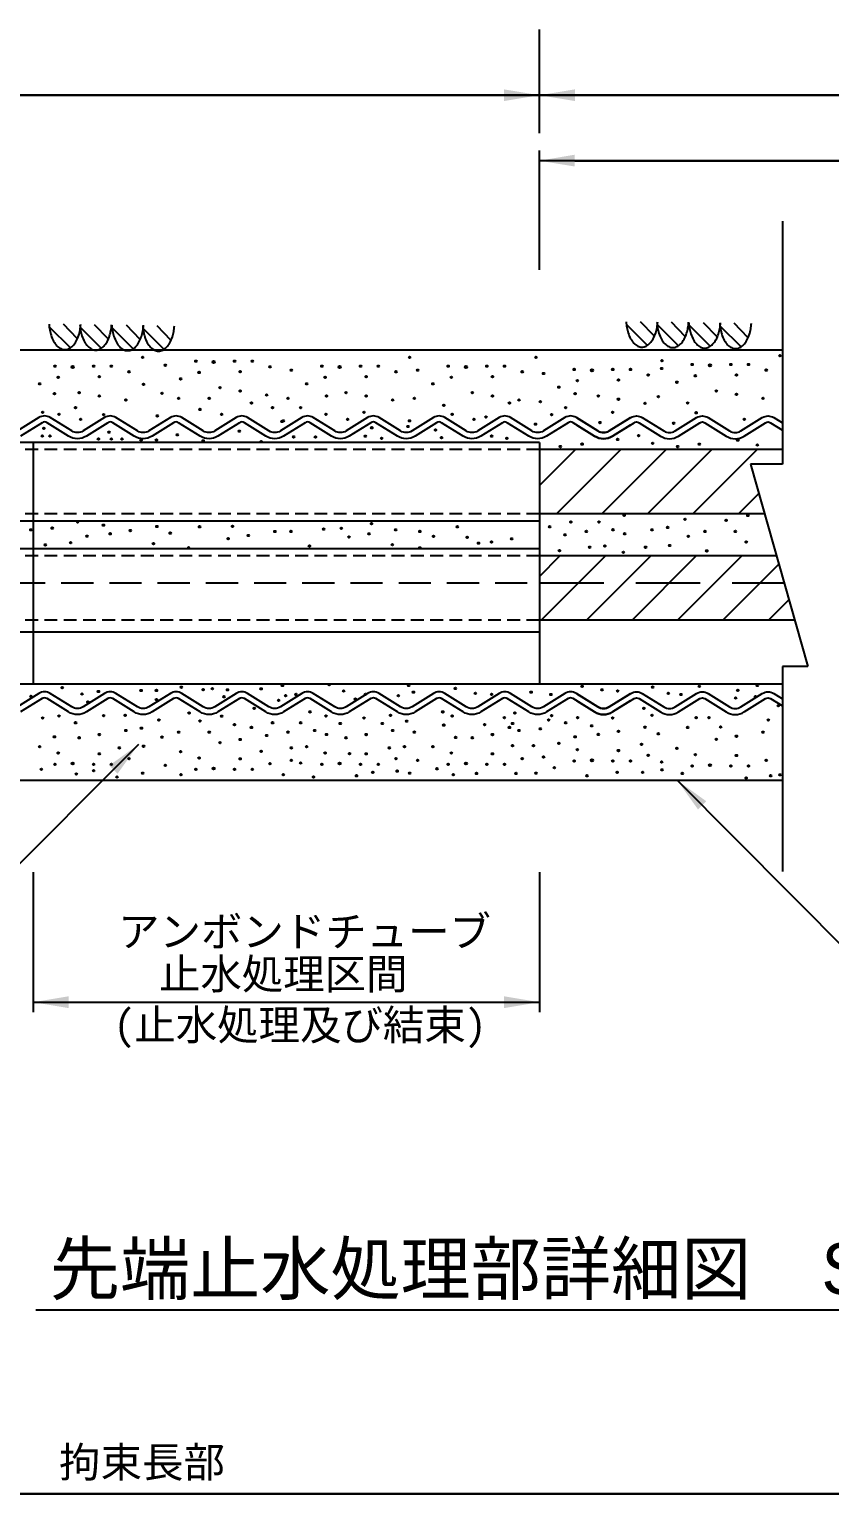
# Model space of a CAD drawing. Extents: x 510 to 34067, y -2197 to 5780.
# Drawn here: x 19541 to 20331, y 1590 to 3043 of the extents above; entities that cross this region are included whole.
import ezdxf

# ---------------------------------------------------------------- set-up
doc = ezdxf.new("R2010")
doc.units = 0
doc.linetypes.add('HIDDENX2', pattern=[19.05, 12.7, -6.35])
doc.layers.get('0').update_dxf_attribs({"linetype": 'CONTINUOUS'})
doc.layers.get('DEFPOINTS').update_dxf_attribs({"linetype": 'CONTINUOUS'})
for name, color, linetype in [('DIM', 5, 'CONTINUOUS'), ('DRAW', 7, 'CONTINUOUS'), ('TITLE', 4, 'CONTINUOUS')]:
    doc.layers.add(name, color=color, linetype=linetype)
doc.styles.add('STYLE1', font='')
doc.styles.add('STYLE2', font='MSMINCHO.TTF')
doc.styles.get('STYLE1').set_extended_font_data('MS PGothic')
doc.dimstyles.get("Standard").update_dxf_attribs({"dimscale": 0, "dimtxt": 0.0001, "dimasz": 35, "dimexe": 0, "dimexo": 0, "dimgap": 0, "dimtad": 1, "dimdec": 4, "dimdsep": 46, "dimlunit": 6, "dimtxsty": 'STYLE2', "dimcen": 0, "dimadec": 0, "dimazin": 0, "dimtfac": 1, "dimtdec": 4, "dimtofl": 0, "dimtmove": 0, "dimatfit": 2, "dimfxl": 0, "dimtolj": 1, "dimtzin": 0, "dimarcsym": 0})
doc.dimstyles.new('STANDARD$7', dxfattribs={"dimscale": 0, "dimtxt": 0.0001, "dimasz": 35, "dimexe": 0, "dimexo": 0, "dimgap": 0, "dimtad": 1, "dimdec": 4, "dimdsep": 46, "dimlunit": 6, "dimtxsty": 'STYLE1', "dimcen": 0, "dimadec": 0, "dimazin": 0, "dimtfac": 1, "dimtdec": 4, "dimtofl": 0, "dimtmove": 0, "dimatfit": 2, "dimfxl": 0, "dimtolj": 1, "dimtzin": 0, "dimarcsym": 0})

# ---------------------------------------------------------------- blocks, each defined once
blk = doc.blocks.new('*D55')
at = {"layer": 'DEFPOINTS', "color": 0, "linetype": 'Continuous', "transparency": 16777216}
for p in [(20044.5, 2913.1), (21112, 2913.1), (21112, 2913.1)]:
    blk.add_point(p, dxfattribs=at)
at = {"layer": 'DIM', "color": 0, "linetype": 'Continuous', "lineweight": -2, "transparency": 16777216}
blk.add_line((20079.5, 2913.1), (21077, 2913.1), dxfattribs=at)
at = {"layer": 'DIM', "color": 0, "linetype": 'Continuous', "transparency": 16777216}
for points in [[(20079.5, 2919), (20079.5, 2907.3), (20044.5, 2913.1)], [(21077, 2919), (21077, 2907.3), (21112, 2913.1)]]:
    blk.add_solid(points, dxfattribs=at)
at = {"layer": 'DIM', "color": 0, "linetype": 'Continuous', "transparency": 16777216, "insert": (20578.3, 2913.1), "char_height": 0.0001, "attachment_point": 5, "style": 'STYLE2'}
blk.add_mtext('\\A1;1,067.5', dxfattribs=at)
blk = doc.blocks.new('*D56')
at = {"layer": 'DEFPOINTS', "color": 0, "linetype": 'Continuous', "transparency": 16777216}
for p in [(19544.5, 2081.8), (20044.5, 2081.8), (20044.5, 2081.8)]:
    blk.add_point(p, dxfattribs=at)
at = {"layer": 'DIM', "color": 0, "linetype": 'Continuous', "lineweight": -2, "transparency": 16777216}
blk.add_line((19579.5, 2081.8), (20009.5, 2081.8), dxfattribs=at)
at = {"layer": 'DIM', "color": 0, "linetype": 'Continuous', "transparency": 16777216}
for points in [[(19579.5, 2087.6), (19579.5, 2075.9), (19544.5, 2081.8)], [(20009.5, 2087.6), (20009.5, 2075.9), (20044.5, 2081.8)]]:
    blk.add_solid(points, dxfattribs=at)
at = {"layer": 'DIM', "color": 0, "linetype": 'Continuous', "transparency": 16777216, "insert": (19794.5, 2081.8), "char_height": 0.0001, "attachment_point": 5, "style": 'STYLE2'}
blk.add_mtext('\\A1;500', dxfattribs=at)

msp = doc.modelspace()

# ---------------------------------------------------------------- hatches: boundary and pattern name
h = msp.add_hatch()
h.set_pattern_fill('ANSI31', color=0, scale=10, angle=180, style=0)
h.set_pattern_definition([(225, (18658.297, 83.424), (22.45064, -22.45064), [])])
h.paths.add_polyline_path([(20266.96271, 2564.18808), (20253.04959, 2613.43808), (20284.54959, 2613.43808), (20284.54959, 2627.68808), (20044.54959, 2627.68808), (20044.54959, 2564.18808)])
h.paths.add_polyline_path([(20296.62521, 2459.18808), (20278.68646, 2522.68808), (20044.54959, 2522.68808), (20044.54959, 2459.18808)])

# ---------------------------------------------------------------- linework, layer by layer
at = {"color": 0}
for centre, radius in [((19652.68005, 2718.84404), 0.79466), ((19916.33786, 2718.84404), 0.79466), ((20041.07454, 2718.84705), 0.79466), ((20165.53412, 2715.5743), 0.79466), ((20282.11283, 2720.4774), 0.79466), ((19565.99745, 2710.1029), 0.79466), ((19583.49303, 2709.30824), 1.12423), ((19604.16963, 2710.1029), 0.79466), ((19621.66518, 2710.1029), 0.79466), ((19639.16074, 2704.54035), 0.79466), ((19674.97605, 2711.03881), 0.79466), ((19705.19569, 2715.01205), 0.79466), ((19708.3767, 2703.88695), 0.79466), ((19722.69127, 2714.21739), 1.12423), ((19743.36786, 2715.01205), 0.79466), ((19748.93461, 2704.68161), 0.79466), ((19760.86342, 2715.01205), 0.79466), ((19778.35897, 2709.44951), 0.79466), ((19799.43563, 2706.12965), 0.79466), ((19829.65527, 2710.1029), 0.79466), ((19847.15085, 2709.30824), 1.12423), ((19867.82744, 2710.1029), 0.79466), ((19885.32299, 2710.1029), 0.79466), ((19902.81855, 2704.54035), 0.79466), ((19924.17231, 2706.13267), 0.79466), ((19954.39194, 2710.10591), 0.79466), ((19971.88752, 2709.31125), 1.12423), ((19992.56412, 2710.10591), 0.79466), ((20010.05967, 2710.10591), 0.79466), ((20027.55523, 2704.54337), 0.79466), ((20048.63188, 2702.85991), 0.79466), ((20078.85152, 2706.83315), 0.79466), ((20096.3471, 2706.0385), 1.12423), ((20117.02369, 2706.83315), 0.79466), ((20134.51925, 2706.83315), 0.79466), ((20152.0148, 2701.27061), 0.79466), ((20165.2106, 2707.76301), 0.79466), ((20195.43024, 2711.73625), 0.79466), ((20212.92582, 2710.9416), 1.12423), ((20233.60241, 2711.73625), 0.79466), ((20239.16916, 2701.40581), 0.79466), ((20251.09796, 2711.73625), 0.79466), ((20268.59352, 2706.17371), 0.79466), ((19550.88764, 2692.62061), 0.79466), ((19569.17847, 2698.97779), 0.79466), ((19609.73638, 2699.77245), 0.79466), ((19653.49353, 2692.2126), 0.79466), ((19690.08587, 2697.52976), 0.79466), ((19729.05327, 2688.78862), 0.79466), ((19814.54545, 2692.62061), 0.79466), ((19832.83628, 2698.97779), 0.79466), ((19873.39419, 2699.77245), 0.79466), ((19939.28212, 2692.62362), 0.79466), ((19957.57296, 2698.98081), 0.79466), ((19998.13087, 2699.77546), 0.79466), ((20063.7417, 2689.35086), 0.79466), ((20082.03253, 2695.70805), 0.79466), ((20122.59044, 2696.50271), 0.79466), ((20180.32042, 2694.25396), 0.79466), ((20198.61125, 2700.61115), 0.79466), ((19565.45452, 2682.95292), 0.79466), ((19589.85504, 2683.87946), 0.79466), ((19609.73638, 2680.70086), 0.79466), ((19635.97972, 2676.7276), 0.79466), ((19671.79504, 2683.22606), 0.79466), ((19688.24579, 2678.32309), 0.79466), ((19718.36438, 2678.32309), 0.79466), ((19748.93461, 2685.61002), 0.79466), ((19760.06709, 2673.69325), 0.79466), ((19775.17796, 2681.63676), 0.79466), ((19796.25462, 2678.3169), 0.79466), ((19834.20518, 2680.63802), 0.79466), ((19853.51285, 2683.87946), 0.79466), ((19873.39419, 2680.70086), 0.79466), ((19899.63754, 2676.7276), 0.79466), ((19920.99129, 2678.31992), 0.79466), ((19978.24953, 2683.88247), 0.79466), ((19998.13087, 2680.70387), 0.79466), ((20014.91688, 2673.69325), 0.79466), ((20024.37421, 2676.73062), 0.79466), ((20045.45087, 2675.04716), 0.79466), ((20079.78772, 2682.95292), 0.79466), ((20102.7091, 2680.60972), 0.79466), ((20122.59044, 2677.43112), 0.79466), ((20148.83379, 2673.45786), 0.79466), ((20162.02959, 2679.95026), 0.79466), ((20190.99491, 2673.69325), 0.79466), ((20219.28782, 2685.51282), 0.79466), ((20239.16916, 2682.33422), 0.79466), ((20265.41251, 2678.36096), 0.79466), ((19553.87044, 2664.43358), 0.79466), ((19569.97372, 2662.42391), 0.79466), ((19586.30586, 2669.06341), 0.79466), ((19591.44555, 2657.65601), 0.79466), ((19614.10765, 2662.11867), 0.79466), ((19667.02354, 2660.97588), 0.79466), ((19709.17196, 2667.33307), 0.79466), ((19730.64378, 2662.56517), 0.79466), ((19780.91843, 2669.06341), 0.79466), ((19808.72022, 2669.06341), 0.79466), ((19833.63153, 2662.42391), 0.79466), ((19855.10336, 2657.65601), 0.79466), ((19871.27428, 2664.43358), 0.79466), ((19950.04604, 2671.37835), 0.79466), ((19958.36821, 2662.42693), 0.79466), ((19979.84003, 2657.65903), 0.79466), ((19991.74871, 2659.80377), 0.79466), ((20056.61955, 2662.11867), 0.79466), ((20070.52047, 2669.06341), 0.79466), ((20116.85677, 2664.43358), 0.79466), ((20199.4065, 2664.05727), 0.79466), ((20246.87801, 2657.52671), 0.79466), ((19554.98551, 2648.64783), 0.79466), ((19619.43252, 2644.90398), 0.79466), ((19748.13936, 2645.87753), 0.79466), ((19790.28778, 2655.41332), 0.79466), ((19791.48312, 2656.06673), 0.79466), ((19878.93295, 2649.20785), 0.79466), ((19914.74735, 2650.50417), 0.79466), ((19916.21979, 2656.06974), 0.79466), ((19941.88118, 2646.96156), 0.79466), ((20040.67937, 2652.79698), 0.79466), ((20104.29961, 2654.38627), 0.79466), ((20177.1394, 2653.72683), 0.79466), ((19553.48674, 2641.16013), 0.79466), ((19560.98055, 2641.16013), 0.79466), ((19608.94113, 2638.16505), 0.79466), ((19621.68068, 2638.16505), 0.79466), ((19632.17203, 2638.16505), 0.79466), ((19651.08954, 2637.18833), 0.79466), ((19666.22829, 2637.13639), 0.79466), ((19686.90486, 2642.28513), 0.79466), ((19712.35297, 2636.34173), 0.79466), ((19769.61121, 2635.54709), 0.79466), ((19801.74638, 2640.22263), 0.79466), ((19823.28834, 2640.1793), 0.79466), ((19872.59894, 2640.96838), 0.79466), ((19888.67491, 2638.72507), 0.79466), ((19947.87627, 2639.47384), 0.79466), ((19997.33561, 2640.97139), 0.79466), ((20012.32328, 2638.72507), 0.79466), ((20065.23836, 2630.68474), 0.79466), ((20086.71021, 2633.06868), 0.79466), ((20121.79519, 2637.69864), 0.79466), ((20142.56563, 2641.38485), 0.79466), ((20156.46283, 2633.86059), 0.79466), ((20181.11567, 2630.68199), 0.79466), ((20202.58752, 2633.06593), 0.79466), ((20240.47813, 2636.99507), 0.79466), ((20259.84575, 2632.27129), 0.79466), ((19588.32812, 2556.06836), 0.79466), ((20075.55538, 2556.06836), 0.79466), ((20103.35717, 2556.06836), 0.79466), ((20128.26848, 2562.70786), 0.79466), ((20188.42907, 2558.78196), 0.79466), ((20228.9565, 2557.79871), 0.79466), ((20250.42832, 2562.56661), 0.79466), ((19542.18186, 2548.40116), 0.79466), ((19563.25852, 2550.08462), 0.79466), ((19597.59537, 2542.17885), 0.79466), ((19613.87116, 2553.04332), 0.79466), ((19620.51675, 2544.52206), 0.79466), ((19640.39809, 2547.70066), 0.79466), ((19666.64144, 2551.67392), 0.79466), ((19679.83723, 2545.18152), 0.79466), ((19708.80255, 2551.43853), 0.79466), ((19741.32754, 2551.89599), 0.79466), ((19756.97681, 2542.79756), 0.79466), ((19783.22015, 2546.77082), 0.79466), ((19799.08961, 2546.81487), 0.79466), ((19831.42084, 2549.111), 0.79466), ((19848.77899, 2549.87067), 0.79466), ((19856.34784, 2541.25232), 0.79466), ((19876.22918, 2544.43092), 0.79466), ((19878.63364, 2554.45993), 0.79466), ((19902.47253, 2548.40417), 0.79466), ((19926.41032, 2546.79607), 0.79466), ((19939.92546, 2541.90572), 0.79466), ((19963.47936, 2551.4259), 0.79466), ((19973.16753, 2540.9555), 0.79466), ((20054.70404, 2551.43853), 0.79466), ((20069.81491, 2543.49502), 0.79466), ((20090.89157, 2546.81487), 0.79466), ((20117.14772, 2548.45611), 0.79466), ((20128.84213, 2544.49376), 0.79466), ((20155.76427, 2548.40417), 0.79466), ((20171.20519, 2550.75075), 0.79466), ((20191.57958, 2541.90572), 0.79466), ((20208.03033, 2546.80869), 0.79466), ((20238.14892, 2546.80869), 0.79466), ((19556.45834, 2533.53896), 0.79466), ((19581.54935, 2535.78091), 0.79466), ((19663.24616, 2534.68627), 0.79466), ((19698.12807, 2530.87781), 0.79466), ((19737.09547, 2539.61896), 0.79466), ((19817.38044, 2532.51117), 0.79466), ((19899.30225, 2533.80825), 0.79466), ((19926.41032, 2530.59165), 0.79466), ((19984.3307, 2535.22149), 0.79466), ((19997.1837, 2536.34316), 0.79466), ((20017.06504, 2539.52176), 0.79466), ((20064.32794, 2527.80446), 0.79466), ((20094.18259, 2531.24638), 0.79466), ((20109.1824, 2532.51117), 0.79466), ((20149.38832, 2531.24638), 0.79466), ((20173.27808, 2532.91918), 0.79466), ((20209.87041, 2527.60202), 0.79466), ((20248.83782, 2536.34316), 0.79466), ((20127.47323, 2526.15398), 0.79466), ((19542.21664, 2384.0032), 0.79466), ((19573.15474, 2392.4485), 0.79466), ((19592.7399, 2386.29782), 0.79466), ((19608.94113, 2388.71111), 0.79466), ((19651.08954, 2389.68783), 0.79466), ((19666.22829, 2389.73977), 0.79466), ((19690.88113, 2392.91837), 0.79466), ((19712.35297, 2390.53442), 0.79466), ((19721.46425, 2391.50381), 0.79466), ((19732.94682, 2383.47263), 0.79466), ((19736.3916, 2390.3565), 0.79466), ((19769.61121, 2391.32907), 0.79466), ((19790.68786, 2394.64892), 0.79466), ((19793.80438, 2384.61994), 0.79466), ((19804.13868, 2385.76724), 0.79466), ((19836.81255, 2395.44358), 0.79466), ((19851.21716, 2389.20919), 0.79466), ((19862.69972, 2381.17799), 0.79466), ((19872.59894, 2385.90778), 0.79466), ((19905.1852, 2384.61994), 0.79466), ((19915.42454, 2394.64591), 0.79466), ((19920.1125, 2388.06189), 0.79466), ((19961.54923, 2391.69672), 0.79466), ((19981.23791, 2386.91251), 0.79466), ((19997.33561, 2385.90476), 0.79466), ((20036.35422, 2388.05982), 0.79466), ((20055.87456, 2385.76518), 0.79466), ((20086.71021, 2393.80747), 0.79466), ((20106.39782, 2390.35443), 0.79466), ((20121.79519, 2389.17752), 0.79466), ((20156.46283, 2393.01556), 0.79466), ((20171.84838, 2386.91251), 0.79466), ((20184.4792, 2385.76518), 0.79466), ((20202.58752, 2393.81022), 0.79466), ((20238.4472, 2382.32325), 0.79466), ((20240.47813, 2389.88108), 0.79466), ((20257.96754, 2383.47056), 0.79466), ((20259.84575, 2394.60487), 0.79466), ((19598.48116, 2378.26664), 0.79466), ((19666.22829, 2380.56125), 0.79466), ((19698.49917, 2367.41021), 0.79466), ((19762.80147, 2371.99947), 0.79466), ((19786.91486, 2380.03068), 0.79466), ((19817.91777, 2368.55752), 0.79466), ((19949.08674, 2368.55548), 0.79466), ((20020.2786, 2367.40814), 0.79466), ((20147.73499, 2371.9974), 0.79466), ((20280.52232, 2374.73863), 0.79466), ((19553.87044, 2362.44258), 0.79466), ((19569.97372, 2364.45224), 0.79466), ((19586.30586, 2357.81274), 0.79466), ((19614.10765, 2364.75748), 0.79466), ((19635.34509, 2365.1156), 0.79466), ((19651.42065, 2352.49513), 0.79466), ((19668.64452, 2360.52634), 0.79466), ((19709.17196, 2359.54309), 0.79466), ((19730.64378, 2364.31099), 0.79466), ((19743.28112, 2355.93708), 0.79466), ((19760.06709, 2353.18291), 0.79466), ((19780.91843, 2357.81274), 0.79466), ((19808.72022, 2357.81274), 0.79466), ((19833.63153, 2364.45224), 0.79466), ((19847.77242, 2357.08439), 0.79466), ((19871.27428, 2362.44258), 0.79466), ((19889.37744, 2357.08232), 0.79466), ((19897.41527, 2365.11353), 0.79466), ((19913.49083, 2359.37696), 0.79466), ((19950.04604, 2355.49781), 0.79466), ((19958.36821, 2364.44923), 0.79466), ((19990.42396, 2355.93501), 0.79466), ((20009.9443, 2362.81889), 0.79466), ((20014.91688, 2353.18291), 0.79466), ((20017.98208, 2357.08232), 0.79466), ((20053.57804, 2360.52427), 0.79466), ((20056.61955, 2364.75748), 0.79466), ((20070.52047, 2357.81274), 0.79466), ((20082.28443, 2362.81889), 0.79466), ((20096.06352, 2354.7877), 0.79466), ((20116.85677, 2362.44258), 0.79466), ((20148.83379, 2353.4183), 0.79466), ((20155.77281, 2365.11353), 0.79466), ((20190.99491, 2353.18291), 0.79466), ((20199.4065, 2362.81889), 0.79466), ((20212.03733, 2362.81889), 0.79466), ((20223.5199, 2353.64037), 0.79466), ((20270.59837, 2360.52427), 0.79466), ((19565.45452, 2343.92323), 0.79466), ((19589.85504, 2342.9967), 0.79466), ((19609.73638, 2346.1753), 0.79466), ((19635.97972, 2350.14855), 0.79466), ((19671.79504, 2343.6501), 0.79466), ((19688.24579, 2348.55307), 0.79466), ((19718.36438, 2348.55307), 0.79466), ((19729.05327, 2338.08754), 0.79466), ((19748.93461, 2341.26614), 0.79466), ((19775.17796, 2345.2394), 0.79466), ((19796.25462, 2348.55925), 0.79466), ((19822.51077, 2350.20049), 0.79466), ((19834.20518, 2346.23814), 0.79466), ((19853.51285, 2342.9967), 0.79466), ((19873.39419, 2346.1753), 0.79466), ((19899.63754, 2350.14855), 0.79466), ((19920.99129, 2348.55624), 0.79466), ((19961.71757, 2343.31455), 0.79466), ((19978.24953, 2342.99368), 0.79466), ((19998.13087, 2346.17228), 0.79466), ((20024.37421, 2350.14554), 0.79466), ((20045.45087, 2351.829), 0.79466), ((20079.78772, 2343.92323), 0.79466), ((20102.7091, 2346.26644), 0.79466), ((20122.59044, 2349.44504), 0.79466), ((20162.02959, 2346.9259), 0.79466), ((20219.28782, 2341.36334), 0.79466), ((20239.16916, 2344.54194), 0.79466), ((20265.41251, 2348.5152), 0.79466), ((19550.88764, 2334.25555), 0.79466), ((19569.17847, 2327.89836), 0.79466), ((19609.73638, 2327.10371), 0.79466), ((19629.60378, 2332.99076), 0.79466), ((19653.49353, 2334.66356), 0.79466), ((19690.08587, 2329.3464), 0.79466), ((19769.69099, 2329.54884), 0.79466), ((19799.54564, 2332.99076), 0.79466), ((19814.54545, 2334.25555), 0.79466), ((19832.83628, 2327.89836), 0.79466), ((19856.95846, 2327.2542), 0.79466), ((19873.39419, 2327.10371), 0.79466), ((19896.26701, 2332.98872), 0.79466), ((19911.19431, 2334.13603), 0.79466), ((19939.28212, 2334.25254), 0.79466), ((19957.57296, 2327.89535), 0.79466), ((19998.13087, 2327.10069), 0.79466), ((20017.98208, 2335.28334), 0.79466), ((20038.65069, 2335.28334), 0.79466), ((20048.63188, 2324.01625), 0.79466), ((20063.7417, 2337.52529), 0.79466), ((20082.03253, 2331.16811), 0.79466), ((20122.59044, 2330.37345), 0.79466), ((20145.43851, 2336.43065), 0.79466), ((20152.0148, 2325.60555), 0.79466), ((20180.32042, 2332.62219), 0.79466), ((20198.61125, 2326.26501), 0.79466), ((20239.16916, 2325.47035), 0.79466), ((19552.55095, 2311.72238), 0.79466), ((19565.99745, 2316.77326), 0.79466), ((19583.49303, 2317.56792), 1.12423), ((19604.16963, 2316.77326), 0.79466), ((19604.22246, 2310.57507), 0.79466), ((19621.66518, 2316.77326), 0.79466), ((19639.16074, 2322.3358), 0.79466), ((19674.97605, 2315.83735), 0.79466), ((19705.19569, 2311.86411), 0.79466), ((19708.3767, 2322.98921), 0.79466), ((19722.69127, 2312.65876), 1.12423), ((19743.36786, 2311.86411), 0.79466), ((19748.93461, 2322.19455), 0.79466), ((19760.86342, 2311.86411), 0.79466), ((19778.35897, 2317.42665), 0.79466), ((19799.43563, 2320.7465), 0.79466), ((19808.73168, 2318.07568), 0.79466), ((19829.65527, 2316.77326), 0.79466), ((19847.15085, 2317.56792), 1.12423), ((19867.82744, 2316.77326), 0.79466), ((19879.92355, 2308.89717), 0.79466), ((19885.32299, 2316.77326), 0.79466), ((19902.81855, 2322.3358), 0.79466), ((19904.03694, 2310.04447), 0.79466), ((19924.17231, 2320.74349), 0.79466), ((19943.34548, 2312.33705), 0.79466), ((19954.39194, 2316.77025), 0.79466), ((19971.88752, 2317.5649), 1.12423), ((19992.56412, 2316.77025), 0.79466), ((20010.05967, 2316.77025), 0.79466), ((20027.55523, 2322.33279), 0.79466), ((20059.3193, 2313.48436), 0.79466), ((20078.85152, 2320.043), 0.79466), ((20096.3471, 2320.83766), 1.12423), ((20117.02369, 2320.043), 0.79466), ((20121.32512, 2308.8951), 0.79466), ((20134.51925, 2320.043), 0.79466), ((20146.58672, 2308.8951), 0.79466), ((20165.2106, 2319.11315), 0.79466), ((20165.53412, 2311.30186), 0.79466), ((20195.43024, 2315.1399), 0.79466), ((20212.92582, 2315.93456), 1.12423), ((20233.60241, 2315.1399), 0.79466), ((20251.09796, 2315.1399), 0.79466), ((20268.59352, 2320.70245), 0.79466), ((19586.99864, 2307.13312), 0.79466), ((19627.30731, 2304.30791), 0.79466), ((19652.68005, 2308.03212), 0.79466), ((19690.46134, 2306.60255), 0.79466), ((19791.50786, 2306.60255), 0.79466), ((19821.36251, 2304.30791), 0.79466), ((19863.84798, 2305.45522), 0.79466), ((19916.33786, 2308.03212), 0.79466), ((19959.42104, 2306.60048), 0.79466), ((19982.38617, 2307.74779), 0.79466), ((20021.42687, 2307.74779), 0.79466), ((20041.07454, 2308.0291), 0.79466), ((20091.47047, 2305.45317), 0.79466), ((20185.62746, 2307.74779), 0.79466), ((20248.7815, 2303.15853), 0.79466), ((20272.89489, 2305.45317), 0.79466), ((20282.11283, 2306.39876), 0.79466)]:
    msp.add_circle(centre, radius, dxfattribs=at)
at = {"layer": 'DIM', "color": 0, "linetype": 'Continuous'}
for p, q in [((20044.54959, 2940.27613), (20044.54959, 3042.77613)), ((18964.54959, 2977.77613), (20044.54959, 2977.77613)), ((21869.54959, 2977.77613), (20044.54959, 2977.77613)), ((20044.54959, 2805.27613), (20044.54959, 2923.12783)), ((20044.54959, 2913.12783), (21112.04959, 2913.12783)), ((19544.54959, 2210.27613), (19544.54959, 2071.78093)), ((20044.54959, 2210.27613), (20044.54959, 2071.78093)), ((19544.54959, 2081.78093), (20044.54959, 2081.78093)), ((18934.3267, 1596.14949), (20410.87969, 1596.14949))]:
    msp.add_line(p, q, dxfattribs=at)
at = {"layer": 'DRAW', "color": 0, "linetype": 'Continuous'}
for p, q in [((20284.54959, 2853.43808), (20284.54959, 2613.43808)), ((19581.04959, 2728.43808), (19561.04959, 2748.43808)), ((19588.04959, 2737.43808), (19574.54959, 2751.43808)), ((19611.54959, 2727.93808), (19591.54959, 2747.93808)), ((19618.54959, 2736.93808), (19605.04959, 2750.93808)), ((19643.04959, 2727.43808), (19623.04959, 2747.43808)), ((19650.04959, 2736.43808), (19636.54959, 2750.43808)), ((19673.54959, 2726.93808), (19653.54959, 2746.93808)), ((19680.54959, 2735.93808), (19667.04959, 2749.93808)), ((20151.04959, 2730.93808), (20131.04959, 2750.93808)), ((20158.04959, 2739.93808), (20144.54959, 2753.93808)), ((20181.54959, 2730.43808), (20161.54959, 2750.43808)), ((20188.54959, 2739.43808), (20175.04959, 2753.43808)), ((20213.04959, 2729.93808), (20193.04959, 2749.93808)), ((20220.04959, 2738.93808), (20206.54959, 2752.93808)), ((20243.54959, 2729.43808), (20223.54959, 2749.43808)), ((20250.54959, 2738.43808), (20237.04959, 2752.43808)), ((20284.54959, 2613.43808), (20253.04959, 2613.43808)), ((20253.04959, 2613.43808), (20309.54959, 2413.43808)), ((20284.54959, 2413.43808), (20284.54959, 2210.93808)), ((20309.54959, 2413.43808), (20284.54959, 2413.43808))]:
    msp.add_line(p, q, dxfattribs=at)
at = {"layer": 'DRAW', "color": 0}
for p, q in [((20284.54959, 2725.93808), (18992.04959, 2725.93808)), ((20044.54959, 2634.68808), (19143.55004, 2634.68808)), ((19544.54959, 2634.68808), (19544.54959, 2395.93808)), ((20044.54959, 2634.68808), (20044.54959, 2395.93808)), ((20284.54959, 2627.68808), (20044.54959, 2627.68808)), ((20044.54959, 2556.96498), (19143.55004, 2556.96498)), ((20266.96271, 2564.18808), (20044.54959, 2564.18808)), ((20044.54959, 2529.68808), (19143.55004, 2529.68808)), ((20278.68646, 2522.68808), (20044.54959, 2522.68808)), ((20296.62521, 2459.18808), (20044.54959, 2459.18808)), ((20044.54959, 2447.36498), (19143.55004, 2447.36498)), ((20284.54959, 2395.93808), (19143.55004, 2395.93808)), ((20284.54959, 2300.93808), (18992.04959, 2300.93808))]:
    msp.add_line(p, q, dxfattribs=at)
at = {"layer": 'DRAW', "color": 0, "linetype": 'HIDDENX2'}
for p, q in [((20044.54959, 2627.68808), (19143.55004, 2627.68808)), ((20044.54959, 2564.18808), (19143.55004, 2564.18808)), ((20044.54959, 2522.68808), (19143.55004, 2522.68808)), ((20044.54959, 2459.18808), (19143.55004, 2459.18808))]:
    msp.add_line(p, q, dxfattribs=at)
at = {"layer": 'DRAW', "color": 0, "linetype": 'HIDDENX2', "ltscale": 2.5}
msp.add_line((19143.55004, 2495.93808), (20044.54959, 2495.93808), dxfattribs=at)
at = {"layer": 'DRAW', "color": 0, "linetype": 'HIDDENX2', "ltscale": 5}
msp.add_line((20044.54959, 2495.93808), (20286.24334, 2495.93808), dxfattribs=at)
at = {"layer": 'DRAW', "color": 0, "linetype": 'Continuous'}
for points in [[(19560.14959, 2751.43808), (19560.25949, 2750.01078), (19560.40989, 2748.60298), (19560.60059, 2747.21448), (19560.83179, 2745.84548), (19561.10309, 2744.49578), (19561.41489, 2743.16548), (19561.76699, 2741.85458), (19562.15959, 2740.56308), (19562.71119, 2738.96738), (19563.31109, 2737.45848), (19563.95929, 2736.03598), (19564.65579, 2734.70028), (19565.40049, 2733.45098), (19566.19359, 2732.28848), (19567.03489, 2731.21238), (19567.92459, 2730.22308), (19568.84709, 2729.33588), (19569.78729, 2728.56708), (19570.74519, 2727.91648), (19571.72079, 2727.38428), (19572.71399, 2726.97028), (19573.72489, 2726.67458), (19574.75339, 2726.49718), (19575.79959, 2726.43808), (19576.84569, 2726.49718), (19577.87419, 2726.67458), (19578.88499, 2726.97028), (19579.87829, 2727.38428), (19580.85379, 2727.91648), (19581.81169, 2728.56708), (19582.75189, 2729.33588), (19583.67459, 2730.22308), (19584.56409, 2731.21238), (19585.40549, 2732.28848), (19586.19849, 2733.45098), (19586.94329, 2734.70028), (19587.63969, 2736.03598), (19588.28799, 2737.45848), (19588.88789, 2738.96738), (19589.43959, 2740.56308), (19589.83199, 2741.85458), (19590.18409, 2743.16548), (19590.49579, 2744.49578), (19590.76729, 2745.84568), (19590.99829, 2747.21478), (19591.18909, 2748.60328), (19591.33949, 2750.01118), (19591.44959, 2751.43858)], [(19590.64959, 2750.93808), (19590.75949, 2749.51078), (19590.90989, 2748.10298), (19591.10059, 2746.71448), (19591.33179, 2745.34548), (19591.60309, 2743.99578), (19591.91489, 2742.66548), (19592.26699, 2741.35458), (19592.65959, 2740.06308), (19593.21119, 2738.46738), (19593.81109, 2736.95848), (19594.45929, 2735.53598), (19595.15579, 2734.20028), (19595.90049, 2732.95098), (19596.69359, 2731.78848), (19597.53489, 2730.71238), (19598.42459, 2729.72308), (19599.34709, 2728.83588), (19600.28729, 2728.06708), (19601.24519, 2727.41648), (19602.22079, 2726.88428), (19603.21399, 2726.47028), (19604.22489, 2726.17458), (19605.25339, 2725.99718), (19606.29959, 2725.93808), (19607.34569, 2725.99718), (19608.37419, 2726.17458), (19609.38499, 2726.47028), (19610.37829, 2726.88428), (19611.35379, 2727.41648), (19612.31169, 2728.06708), (19613.25189, 2728.83588), (19614.17459, 2729.72308), (19615.06409, 2730.71238), (19615.90549, 2731.78848), (19616.69849, 2732.95098), (19617.44329, 2734.20028), (19618.13969, 2735.53598), (19618.78799, 2736.95848), (19619.38789, 2738.46738), (19619.93959, 2740.06308), (19620.33199, 2741.35458), (19620.68409, 2742.66548), (19620.99579, 2743.99578), (19621.26729, 2745.34568), (19621.49829, 2746.71478), (19621.68909, 2748.10328), (19621.83949, 2749.51118), (19621.94959, 2750.93858)], [(19622.14959, 2750.43808), (19622.25949, 2749.01078), (19622.40989, 2747.60298), (19622.60059, 2746.21448), (19622.83179, 2744.84548), (19623.10309, 2743.49578), (19623.41489, 2742.16548), (19623.76699, 2740.85458), (19624.15959, 2739.56308), (19624.71119, 2737.96738), (19625.31109, 2736.45848), (19625.95929, 2735.03598), (19626.65579, 2733.70028), (19627.40049, 2732.45098), (19628.19359, 2731.28848), (19629.03489, 2730.21238), (19629.92459, 2729.22308), (19630.84709, 2728.33588), (19631.78729, 2727.56708), (19632.74519, 2726.91648), (19633.72079, 2726.38428), (19634.71399, 2725.97028), (19635.72489, 2725.67458), (19636.75339, 2725.49718), (19637.79959, 2725.43808), (19638.84569, 2725.49718), (19639.87419, 2725.67458), (19640.88499, 2725.97028), (19641.87829, 2726.38428), (19642.85379, 2726.91648), (19643.81169, 2727.56708), (19644.75189, 2728.33588), (19645.67459, 2729.22308), (19646.56409, 2730.21238), (19647.40549, 2731.28848), (19648.19849, 2732.45098), (19648.94329, 2733.70028), (19649.63969, 2735.03598), (19650.28799, 2736.45848), (19650.88789, 2737.96738), (19651.43959, 2739.56308), (19651.83199, 2740.85458), (19652.18409, 2742.16548), (19652.49579, 2743.49578), (19652.76729, 2744.84568), (19652.99829, 2746.21478), (19653.18909, 2747.60328), (19653.33949, 2749.01118), (19653.44959, 2750.43858)], [(19652.64959, 2749.93808), (19652.75949, 2748.51078), (19652.90989, 2747.10298), (19653.10059, 2745.71448), (19653.33179, 2744.34548), (19653.60309, 2742.99578), (19653.91489, 2741.66548), (19654.26699, 2740.35458), (19654.65959, 2739.06308), (19655.21119, 2737.46738), (19655.81109, 2735.95848), (19656.45929, 2734.53598), (19657.15579, 2733.20028), (19657.90049, 2731.95098), (19658.69359, 2730.78848), (19659.53489, 2729.71238), (19660.42459, 2728.72308), (19661.34709, 2727.83588), (19662.28729, 2727.06708), (19663.24519, 2726.41648), (19664.22079, 2725.88428), (19665.21399, 2725.47028), (19666.22489, 2725.17458), (19667.25339, 2724.99718), (19668.29959, 2724.93808), (19669.34569, 2724.99718), (19670.37419, 2725.17458), (19671.38499, 2725.47028), (19672.37829, 2725.88428), (19673.35379, 2726.41648), (19674.31169, 2727.06708), (19675.25189, 2727.83588), (19676.17459, 2728.72308), (19677.06409, 2729.71238), (19677.90549, 2730.78848), (19678.69849, 2731.95098), (19679.44329, 2733.20028), (19680.13969, 2734.53598), (19680.78799, 2735.95848), (19681.38789, 2737.46738), (19681.93959, 2739.06308), (19682.33199, 2740.35458), (19682.68409, 2741.66548), (19682.99579, 2742.99578), (19683.26729, 2744.34568), (19683.49829, 2745.71478), (19683.68909, 2747.10328), (19683.83949, 2748.51118), (19683.94959, 2749.93858)], [(20130.14959, 2753.93808), (20130.25949, 2752.51078), (20130.40989, 2751.10298), (20130.60059, 2749.71448), (20130.83179, 2748.34548), (20131.10309, 2746.99578), (20131.41489, 2745.66548), (20131.76699, 2744.35458), (20132.15959, 2743.06308), (20132.71119, 2741.46738), (20133.31109, 2739.95848), (20133.95929, 2738.53598), (20134.65579, 2737.20028), (20135.40049, 2735.95098), (20136.19359, 2734.78848), (20137.03489, 2733.71238), (20137.92459, 2732.72308), (20138.84709, 2731.83588), (20139.78729, 2731.06708), (20140.74519, 2730.41648), (20141.72079, 2729.88428), (20142.71399, 2729.47028), (20143.72489, 2729.17458), (20144.75339, 2728.99718), (20145.79959, 2728.93808), (20146.84569, 2728.99718), (20147.87419, 2729.17458), (20148.88499, 2729.47028), (20149.87829, 2729.88428), (20150.85379, 2730.41648), (20151.81169, 2731.06708), (20152.75189, 2731.83588), (20153.67459, 2732.72308), (20154.56409, 2733.71238), (20155.40549, 2734.78848), (20156.19849, 2735.95098), (20156.94329, 2737.20028), (20157.63969, 2738.53598), (20158.28799, 2739.95848), (20158.88789, 2741.46738), (20159.43959, 2743.06308), (20159.83199, 2744.35458), (20160.18409, 2745.66548), (20160.49579, 2746.99578), (20160.76729, 2748.34568), (20160.99829, 2749.71478), (20161.18909, 2751.10328), (20161.33949, 2752.51118), (20161.44959, 2753.93858)], [(20160.64959, 2753.43808), (20160.75949, 2752.01078), (20160.90989, 2750.60298), (20161.10059, 2749.21448), (20161.33179, 2747.84548), (20161.60309, 2746.49578), (20161.91489, 2745.16548), (20162.26699, 2743.85458), (20162.65959, 2742.56308), (20163.21119, 2740.96738), (20163.81109, 2739.45848), (20164.45929, 2738.03598), (20165.15579, 2736.70028), (20165.90049, 2735.45098), (20166.69359, 2734.28848), (20167.53489, 2733.21238), (20168.42459, 2732.22308), (20169.34709, 2731.33588), (20170.28729, 2730.56708), (20171.24519, 2729.91648), (20172.22079, 2729.38428), (20173.21399, 2728.97028), (20174.22489, 2728.67458), (20175.25339, 2728.49718), (20176.29959, 2728.43808), (20177.34569, 2728.49718), (20178.37419, 2728.67458), (20179.38499, 2728.97028), (20180.37829, 2729.38428), (20181.35379, 2729.91648), (20182.31169, 2730.56708), (20183.25189, 2731.33588), (20184.17459, 2732.22308), (20185.06409, 2733.21238), (20185.90549, 2734.28848), (20186.69849, 2735.45098), (20187.44329, 2736.70028), (20188.13969, 2738.03598), (20188.78799, 2739.45848), (20189.38789, 2740.96738), (20189.93959, 2742.56308), (20190.33199, 2743.85458), (20190.68409, 2745.16548), (20190.99579, 2746.49578), (20191.26729, 2747.84568), (20191.49829, 2749.21478), (20191.68909, 2750.60328), (20191.83949, 2752.01118), (20191.94959, 2753.43858)], [(20192.14959, 2752.93808), (20192.25949, 2751.51078), (20192.40989, 2750.10298), (20192.60059, 2748.71448), (20192.83179, 2747.34548), (20193.10309, 2745.99578), (20193.41489, 2744.66548), (20193.76699, 2743.35458), (20194.15959, 2742.06308), (20194.71119, 2740.46738), (20195.31109, 2738.95848), (20195.95929, 2737.53598), (20196.65579, 2736.20028), (20197.40049, 2734.95098), (20198.19359, 2733.78848), (20199.03489, 2732.71238), (20199.92459, 2731.72308), (20200.84709, 2730.83588), (20201.78729, 2730.06708), (20202.74519, 2729.41648), (20203.72079, 2728.88428), (20204.71399, 2728.47028), (20205.72489, 2728.17458), (20206.75339, 2727.99718), (20207.79959, 2727.93808), (20208.84569, 2727.99718), (20209.87419, 2728.17458), (20210.88499, 2728.47028), (20211.87829, 2728.88428), (20212.85379, 2729.41648), (20213.81169, 2730.06708), (20214.75189, 2730.83588), (20215.67459, 2731.72308), (20216.56409, 2732.71238), (20217.40549, 2733.78848), (20218.19849, 2734.95098), (20218.94329, 2736.20028), (20219.63969, 2737.53598), (20220.28799, 2738.95848), (20220.88789, 2740.46738), (20221.43959, 2742.06308), (20221.83199, 2743.35458), (20222.18409, 2744.66548), (20222.49579, 2745.99578), (20222.76729, 2747.34568), (20222.99829, 2748.71478), (20223.18909, 2750.10328), (20223.33949, 2751.51118), (20223.44959, 2752.93858)], [(20222.64959, 2752.43808), (20222.75949, 2751.01078), (20222.90989, 2749.60298), (20223.10059, 2748.21448), (20223.33179, 2746.84548), (20223.60309, 2745.49578), (20223.91489, 2744.16548), (20224.26699, 2742.85458), (20224.65959, 2741.56308), (20225.21119, 2739.96738), (20225.81109, 2738.45848), (20226.45929, 2737.03598), (20227.15579, 2735.70028), (20227.90049, 2734.45098), (20228.69359, 2733.28848), (20229.53489, 2732.21238), (20230.42459, 2731.22308), (20231.34709, 2730.33588), (20232.28729, 2729.56708), (20233.24519, 2728.91648), (20234.22079, 2728.38428), (20235.21399, 2727.97028), (20236.22489, 2727.67458), (20237.25339, 2727.49718), (20238.29959, 2727.43808), (20239.34569, 2727.49718), (20240.37419, 2727.67458), (20241.38499, 2727.97028), (20242.37829, 2728.38428), (20243.35379, 2728.91648), (20244.31169, 2729.56708), (20245.25189, 2730.33588), (20246.17459, 2731.22308), (20247.06409, 2732.21238), (20247.90549, 2733.28848), (20248.69849, 2734.45098), (20249.44329, 2735.70028), (20250.13969, 2737.03598), (20250.78799, 2738.45848), (20251.38789, 2739.96738), (20251.93959, 2741.56308), (20252.33199, 2742.85458), (20252.68409, 2744.16548), (20252.99579, 2745.49578), (20253.26729, 2746.84568), (20253.49829, 2748.21478), (20253.68909, 2749.60328), (20253.83949, 2751.01118), (20253.94959, 2752.43858)]]:
    msp.add_lwpolyline(points, dxfattribs=at)
at = {"layer": 'DRAW', "color": 0, "linetype": 'Continuous', "flags": 128}
for points in [[(20134.2536, 2659.02246), (20113.56313, 2646.06491, -0.2869567914), (20102.28564, 2646.06491), (20081.0062, 2659.32, 0.2869567914), (20069.72871, 2659.32), (20048.44928, 2646.06491, -0.2869567914), (20037.17178, 2646.06491), (20016.0062, 2659.32, 0.2869567914), (20004.72871, 2659.32), (19983.56313, 2646.06491, -0.2869567914), (19972.28564, 2646.06491), (19951.12006, 2659.32, 0.2869567914), (19939.84256, 2659.32), (19918.67698, 2646.06491, -0.2869567914), (19907.39949, 2646.06491), (19886.12006, 2659.32, 0.2869567914), (19874.84256, 2659.32), (19853.56313, 2646.06491, -0.2869567914), (19842.28564, 2646.06491), (19821.12006, 2659.32, 0.2869567914), (19809.84256, 2659.32), (19788.67698, 2646.06491, -0.2869567914), (19777.39949, 2646.06491), (19756.23391, 2659.32, 0.2869567914), (19744.95642, 2659.32), (19723.79084, 2646.06491, -0.2869567914), (19712.51335, 2646.06491), (19691.23391, 2659.32, 0.2869567914), (19679.95642, 2659.32), (19658.67698, 2646.06491, -0.2869567914), (19647.39949, 2646.06491), (19626.23391, 2659.32, 0.2869567914), (19614.95642, 2659.32), (19593.79084, 2646.06491, -0.2869567914), (19582.51335, 2646.06491), (19561.34777, 2659.32, 0.2869567914), (19550.07027, 2659.32), (19528.90469, 2646.06491, -0.2869567914)], [(20081.6032, 2659.02246), (20102.29367, 2646.06491, 0.2869567914), (20113.57117, 2646.06491), (20134.8506, 2659.32, -0.2869567914), (20146.12809, 2659.32), (20167.40753, 2646.06491, 0.2869567914), (20178.68502, 2646.06491), (20199.8506, 2659.32, -0.2869567914), (20211.12809, 2659.32), (20232.29367, 2646.06491, 0.2869567914), (20243.57117, 2646.06491), (20264.73675, 2659.32, -0.2869567914), (20276.01424, 2659.32), (20284.54959, 2653.97468)], [(20134.2536, 2651.94298), (20116.74635, 2640.97894, -0.2868918551), (20099.10923, 2640.97468), (20077.82835, 2654.23067, 0.2874594437), (20072.90656, 2654.23067), (20051.62568, 2640.97468, -0.2868918502), (20033.98856, 2640.97894), (20012.82347, 2654.23372, 0.2867878361), (20007.91144, 2654.23372), (19986.74635, 2640.97894, -0.2870225779), (19969.10242, 2640.97894), (19947.93733, 2654.23372, 0.286787836), (19943.02529, 2654.23372), (19921.8602, 2640.97894, -0.2868918502), (19904.22309, 2640.97468), (19882.9422, 2654.23067, 0.2874594438), (19878.02042, 2654.23067), (19856.73953, 2640.97468, -0.2868918552), (19839.10242, 2640.97894), (19817.93733, 2654.23372, 0.2867878362), (19813.02529, 2654.23372), (19791.8602, 2640.97894, -0.287022593), (19774.21627, 2640.97894), (19753.05118, 2654.23372, 0.2867878362), (19748.13915, 2654.23372), (19726.97406, 2640.97894, -0.2868918552), (19709.33694, 2640.97468), (19688.05606, 2654.23067, 0.2874594437), (19683.13427, 2654.23067), (19661.85339, 2640.97468, -0.2868918551), (19644.21627, 2640.97894), (19623.05118, 2654.23372, 0.2867878361), (19618.13915, 2654.23372), (19596.97406, 2640.97894, -0.2870225929), (19579.33013, 2640.97894), (19558.16504, 2654.23372, 0.2867878362), (19553.253, 2654.23372), (19532.08791, 2640.97894, -0.2868918552)], [(20081.6032, 2651.94298), (20099.11046, 2640.97894, 0.2868918551), (20116.74757, 2640.97468), (20138.02846, 2654.23067, -0.2874594437), (20142.95024, 2654.23067), (20164.23112, 2640.97468, 0.2868918502), (20181.86824, 2640.97894), (20203.03333, 2654.23372, -0.2867878361), (20207.94536, 2654.23372), (20229.11046, 2640.97894, 0.2870225779), (20246.75438, 2640.97894), (20267.91948, 2654.23372, -0.286787836), (20272.83151, 2654.23372), (20284.54959, 2646.8952)], [(20134.2536, 2386.52794), (20113.56313, 2373.57039, -0.2869567914), (20102.28564, 2373.57039), (20081.0062, 2386.82548, 0.2869567914), (20069.72871, 2386.82548), (20048.44928, 2373.57039, -0.2869567914), (20037.17178, 2373.57039), (20016.0062, 2386.82548, 0.2869567914), (20004.72871, 2386.82548), (19983.56313, 2373.57039, -0.2869567914), (19972.28564, 2373.57039), (19951.12006, 2386.82548, 0.2869567914), (19939.84256, 2386.82548), (19918.67698, 2373.57039, -0.2869567914), (19907.39949, 2373.57039), (19886.12006, 2386.82548, 0.2869567914), (19874.84256, 2386.82548), (19853.56313, 2373.57039, -0.2869567914), (19842.28564, 2373.57039), (19821.12006, 2386.82548, 0.2869567914), (19809.84256, 2386.82548), (19788.67698, 2373.57039, -0.2869567914), (19777.39949, 2373.57039), (19756.23391, 2386.82548, 0.2869567914), (19744.95642, 2386.82548), (19723.79084, 2373.57039, -0.2869567914), (19712.51335, 2373.57039), (19691.23391, 2386.82548, 0.2869567914), (19679.95642, 2386.82548), (19658.67698, 2373.57039, -0.2869567914), (19647.39949, 2373.57039), (19626.23391, 2386.82548, 0.2869567914), (19614.95642, 2386.82548), (19593.79084, 2373.57039, -0.2869567914), (19582.51335, 2373.57039), (19561.34777, 2386.82548, 0.2869567914), (19550.07027, 2386.82548), (19528.90469, 2373.57039, -0.2869567914)], [(20134.2536, 2379.44845), (20116.74635, 2368.48442, -0.2868918551), (20099.10923, 2368.48016), (20077.82835, 2381.73615, 0.2874594437), (20072.90656, 2381.73615), (20051.62568, 2368.48016, -0.2868918502), (20033.98856, 2368.48442), (20012.82347, 2381.7392, 0.2867878361), (20007.91144, 2381.7392), (19986.74635, 2368.48442, -0.2870225779), (19969.10242, 2368.48442), (19947.93733, 2381.7392, 0.286787836), (19943.02529, 2381.7392), (19921.8602, 2368.48442, -0.2868918502), (19904.22309, 2368.48016), (19882.9422, 2381.73615, 0.2874594438), (19878.02042, 2381.73615), (19856.73953, 2368.48016, -0.2868918552), (19839.10242, 2368.48442), (19817.93733, 2381.7392, 0.2867878362), (19813.02529, 2381.7392), (19791.8602, 2368.48442, -0.287022593), (19774.21627, 2368.48442), (19753.05118, 2381.7392, 0.2867878362), (19748.13915, 2381.7392), (19726.97406, 2368.48442, -0.2868918552), (19709.33694, 2368.48016), (19688.05606, 2381.73615, 0.2874594437), (19683.13427, 2381.73615), (19661.85339, 2368.48016, -0.2868918551), (19644.21627, 2368.48442), (19623.05118, 2381.7392, 0.2867878361), (19618.13915, 2381.7392), (19596.97406, 2368.48442, -0.2870225929), (19579.33013, 2368.48442), (19558.16504, 2381.7392, 0.2867878362), (19553.253, 2381.7392), (19532.08791, 2368.48442, -0.2868918552)], [(20081.6032, 2386.52794), (20102.29367, 2373.57039, 0.2869567914), (20113.57117, 2373.57039), (20134.8506, 2386.82548, -0.2869567914), (20146.12809, 2386.82548), (20167.40753, 2373.57039, 0.2869567914), (20178.68502, 2373.57039), (20199.8506, 2386.82548, -0.2869567914), (20211.12809, 2386.82548), (20232.29367, 2373.57039, 0.2869567914), (20243.57117, 2373.57039), (20264.73675, 2386.82548, -0.2869567914), (20276.01424, 2386.82548), (20284.54959, 2381.48016)], [(20081.6032, 2379.44845), (20099.11046, 2368.48442, 0.2868918551), (20116.74757, 2368.48016), (20138.02846, 2381.73615, -0.2874594437), (20142.95024, 2381.73615), (20164.23112, 2368.48016, 0.2868918502), (20181.86824, 2368.48442), (20203.03333, 2381.7392, -0.2867878361), (20207.94536, 2381.7392), (20229.11046, 2368.48442, 0.2870225779), (20246.75438, 2368.48442), (20267.91948, 2381.7392, -0.286787836), (20272.83151, 2381.7392), (20284.54959, 2374.40067)]]:
    msp.add_lwpolyline(points, format="xyb", dxfattribs=at)
at = {"layer": 'TITLE', "color": 0, "linetype": 'Continuous'}
msp.add_line((19546.94135, 1777.75649), (20561.94135, 1777.75649), dxfattribs=at)

# ---------------------------------------------------------------- texts
at = {"layer": 'DIM', "color": 0, "linetype": 'Continuous', "style": 'STYLE2'}
for s, p in [('アンボンドチューブ', (19628.34394, 2136.63474)), ('止水処理区間', (19668.71548, 2094.64398)), ('(止水処理及び結束)', (19623.95741, 2044.33245)), ('拘束長部', (19570.12221, 1612.38024))]:
    msp.add_text(s, height=30, dxfattribs=at).set_placement(p)
at = {"layer": 'TITLE', "color": 0, "linetype": 'Continuous', "style": 'STYLE1'}
msp.add_text('先端止水処理部詳細図\u3000S=1/2', height=50.8, dxfattribs=at).set_placement((19560.92974, 1793.1702))

# ---------------------------------------------------------------- dimensions: what is measured, and where the dimension line sits
at = {"layer": 'DIM', "color": 0, "linetype": 'Continuous'}
for base, p1, p2, picture, middle in [((21112.04959, 2913.12783), (20044.54959, 2913.12783), (21112.04959, 2913.12783), '*D55', (20578.29959, 2913.12788)), ((20044.54959, 2081.78093), (19544.54959, 2081.78093), (20044.54959, 2081.78093), '*D56', (19794.54959, 2081.78098))]:
    dim = msp.add_linear_dim(base=base, p1=p1, p2=p2, dimstyle='Standard', override={"dimscale": 1}, dxfattribs=at)
    dim.commit()
    dim.dimension.update_dxf_attribs({"geometry": picture, "text_midpoint": middle})

# ---------------------------------------------------------------- leaders
for points in [[(20044.54959, 2977.77613), (18964.54959, 2977.77613)], [(20044.54959, 2977.77613), (21869.54959, 2977.77613)], [(19648.43192, 2336.24974), (19442.45831, 2130.27613)], [(20180.61813, 2301.00506), (20350.57939, 2130.27613)], [(20410.87969, 1596.14949), (19274.7447, 1596.14949)]]:
    msp.add_leader(points, dimstyle='STANDARD$7', override={"dimscale": 1}, dxfattribs=at)

doc.saveas('drawing.dxf')
